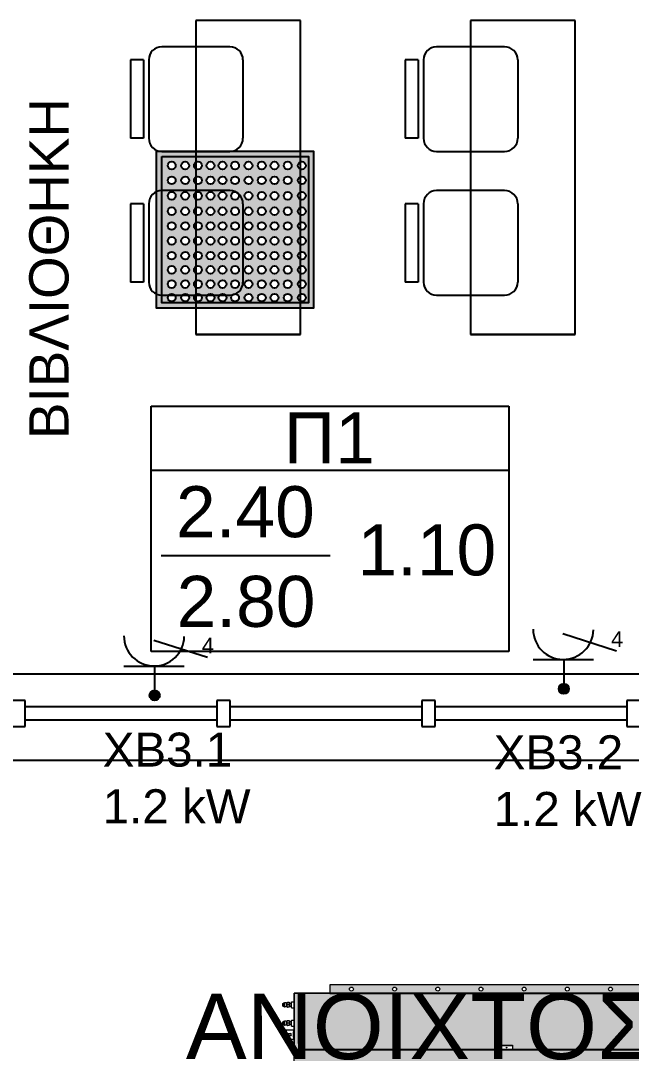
# Model space of a CAD drawing. Header units: metres. Extents: x -11 to 85, y -301 to 135.
# Drawn here: x 30.104 to 32.438, y -37.443 to -33.493 of the extents above; entities that cross this region are included whole.
import ezdxf

# ---------------------------------------------------------------- set-up
doc = ezdxf.new("R2010")
doc.units = ezdxf.units.M
doc.header["$LTSCALE"] = 0.036
for name, color, linetype in [('arxitek borofos', 252, 'Continuous'), ('HLEK-SYMBOL', 3, 'Continuous'), ('HLEK_FL001_SYMBOLS', 230, 'Continuous')]:
    doc.layers.add(name, color=color, linetype=linetype)
doc.layers.add('axel', color=170, linetype='Continuous', lineweight=0)
doc.styles.add('COMU-N', font='arial.ttf')
doc.styles.get("Standard").update_dxf_attribs({"font": 'arial.ttf'})

# ---------------------------------------------------------------- blocks, each defined once
blk = doc.blocks.new('A$C14EC32DB')
for p, q in [((0.3, 2.44), (0.33, 2.44)), ((0.33, 2.44), (0.33, -0.04)), ((0, 2.4), (0, 0)), ((0.1, 2.4), (0.1, 2.35)), ((0.2, 2.35), (0.2, 2.4)), ((0.1, 2.35), (0.2, 2.35)), ((0.125, 2.35), (0.125, 1.6167)), ((0.175, 2.35), (0.175, 1.6167)), ((0.1, 1.6167), (0.1, 1.5667)), ((0.2, 1.6167), (0.1, 1.6167)), ((0.2, 1.5667), (0.2, 1.6167)), ((0.1, 1.5667), (0.2, 1.5667)), ((0.125, 1.5667), (0.125, 0.8333)), ((0.175, 1.5667), (0.175, 0.8333)), ((0.1, 0.8333), (0.1, 0.7833)), ((0.2, 0.8333), (0.1, 0.8333)), ((0.2, 0.7833), (0.2, 0.8333)), ((0.1, 0.7833), (0.2, 0.7833)), ((0.125, 0.7833), (0.125, 0.05)), ((0.175, 0.7833), (0.175, 0.05)), ((0.1, 0.05), (0.1, 0)), ((0.2, 0.05), (0.1, 0.05)), ((0.2, 0), (0.2, 0.05)), ((0.3, -0.04), (0.33, -0.04))]:
    blk.add_line(p, q)
blk = doc.blocks.new('gJ6_a14')
at = {"linetype": 'Continuous'}
for p, q in [((-0.1176, 0.1119), (0.113, 0.1119)), ((0, 0.1119), (0, 0))]:
    blk.add_line(p, q, dxfattribs=at)
blk.add_arc((-0.0023, 0.2279), 0.1153, 180, 358.9566, dxfattribs=at)
blk = doc.blocks.new('*X1779')
at = {"color": 0}
for p, q in [((15.598, 2.587), (15.737, 2.727)), ((15.598, 2.622), (15.702, 2.727)), ((15.601, 2.607), (15.609, 2.616)), ((15.604, 2.646), (15.605, 2.647)), ((15.605, 2.559), (15.765, 2.719)), ((15.605, 2.577), (15.614, 2.585)), ((15.609, 2.652), (15.618, 2.66)), ((15.611, 2.547), (15.618, 2.554)), ((15.614, 2.621), (15.623, 2.63)), ((15.617, 2.536), (15.789, 2.707)), ((15.618, 2.59), (15.627, 2.599)), ((15.623, 2.665), (15.631, 2.674)), ((15.623, 2.559), (15.631, 2.568)), ((15.627, 2.634), (15.636, 2.643)), ((15.627, 2.528), (15.636, 2.537)), ((15.631, 2.603), (15.64, 2.612)), ((15.633, 2.516), (15.808, 2.691)), ((15.636, 2.678), (15.645, 2.687)), ((15.636, 2.572), (15.645, 2.581)), ((15.64, 2.647), (15.649, 2.656)), ((15.64, 2.541), (15.649, 2.55)), ((15.645, 2.616), (15.654, 2.625)), ((15.649, 2.691), (15.658, 2.7)), ((15.649, 2.585), (15.658, 2.594)), ((15.653, 2.501), (15.824, 2.672)), ((15.654, 2.66), (15.662, 2.669)), ((15.654, 2.554), (15.662, 2.563)), ((15.658, 2.63), (15.667, 2.638)), ((15.658, 2.523), (15.667, 2.532)), ((15.662, 2.705), (15.671, 2.714)), ((15.662, 2.599), (15.671, 2.607)), ((15.667, 2.674), (15.676, 2.683)), ((15.667, 2.568), (15.676, 2.577)), ((15.671, 2.643), (15.68, 2.652)), ((15.671, 2.537), (15.68, 2.546)), ((15.676, 2.718), (15.678, 2.721)), ((15.676, 2.489), (15.836, 2.648)), ((15.676, 2.612), (15.685, 2.621)), ((15.68, 2.687), (15.689, 2.696)), ((15.68, 2.581), (15.689, 2.59)), ((15.685, 2.656), (15.693, 2.665)), ((15.685, 2.55), (15.693, 2.559)), ((15.689, 2.625), (15.698, 2.634)), ((15.693, 2.7), (15.702, 2.709)), ((15.693, 2.594), (15.702, 2.603)), ((15.698, 2.669), (15.707, 2.678)), ((15.698, 2.563), (15.707, 2.572)), ((15.702, 2.638), (15.711, 2.647)), ((15.702, 2.532), (15.711, 2.541)), ((15.705, 2.482), (15.843, 2.62)), ((15.707, 2.714), (15.715, 2.722)), ((15.707, 2.607), (15.715, 2.616)), ((15.711, 2.683), (15.72, 2.691)), ((15.711, 2.577), (15.72, 2.585)), ((15.715, 2.652), (15.724, 2.66)), ((15.715, 2.546), (15.724, 2.554)), ((15.72, 2.727), (15.721, 2.728)), ((15.72, 2.621), (15.729, 2.63)), ((15.724, 2.696), (15.733, 2.705)), ((15.724, 2.59), (15.733, 2.599)), ((15.729, 2.665), (15.738, 2.674)), ((15.729, 2.559), (15.738, 2.568)), ((15.733, 2.634), (15.742, 2.643)), ((15.733, 2.528), (15.742, 2.537)), ((15.738, 2.709), (15.746, 2.718)), ((15.738, 2.603), (15.746, 2.612)), ((15.741, 2.482), (15.842, 2.584)), ((15.742, 2.678), (15.751, 2.687)), ((15.742, 2.572), (15.751, 2.581)), ((15.746, 2.647), (15.755, 2.656)), ((15.746, 2.541), (15.755, 2.55)), ((15.751, 2.722), (15.752, 2.724)), ((15.751, 2.616), (15.76, 2.625)), ((15.755, 2.691), (15.764, 2.7)), ((15.755, 2.585), (15.764, 2.594)), ((15.76, 2.66), (15.768, 2.669)), ((15.76, 2.554), (15.768, 2.563)), ((15.764, 2.63), (15.773, 2.638)), ((15.764, 2.523), (15.773, 2.532)), ((15.768, 2.705), (15.777, 2.714)), ((15.768, 2.599), (15.777, 2.607)), ((15.773, 2.674), (15.782, 2.683)), ((15.773, 2.568), (15.782, 2.577)), ((15.777, 2.643), (15.786, 2.652)), ((15.777, 2.537), (15.786, 2.546)), ((15.782, 2.612), (15.791, 2.621)), ((15.786, 2.687), (15.795, 2.696)), ((15.786, 2.581), (15.795, 2.59)), ((15.791, 2.656), (15.799, 2.665)), ((15.791, 2.55), (15.799, 2.559)), ((15.795, 2.625), (15.804, 2.634)), ((15.799, 2.594), (15.808, 2.603)), ((15.804, 2.669), (15.813, 2.678)), ((15.804, 2.563), (15.813, 2.572)), ((15.808, 2.638), (15.817, 2.647)), ((15.808, 2.532), (15.817, 2.541)), ((15.813, 2.607), (15.822, 2.616)), ((15.817, 2.577), (15.826, 2.585)), ((15.822, 2.652), (15.83, 2.66)), ((15.822, 2.546), (15.83, 2.554)), ((15.826, 2.621), (15.835, 2.63)), ((15.83, 2.59), (15.839, 2.599)), ((15.835, 2.559), (15.835, 2.56)), ((15.839, 2.634), (15.84, 2.635)), ((15.844, 2.603), (15.844, 2.603)), ((15.645, 2.51), (15.654, 2.519)), ((15.664, 2.494), (15.671, 2.501)), ((15.676, 2.506), (15.685, 2.515)), ((15.689, 2.519), (15.698, 2.528)), ((15.693, 2.488), (15.702, 2.497)), ((15.707, 2.501), (15.715, 2.51)), ((15.72, 2.515), (15.729, 2.523)), ((15.724, 2.484), (15.733, 2.493)), ((15.738, 2.497), (15.746, 2.506)), ((15.751, 2.51), (15.76, 2.519)), ((15.768, 2.493), (15.777, 2.501)), ((15.782, 2.506), (15.791, 2.515)), ((15.795, 2.519), (15.804, 2.528))]:
    blk.add_line(p, q, dxfattribs=at)
blk = doc.blocks.new('GJ6_A78')
at = {"layer": 'HLEK-SYMBOL', "color": 0, "linetype": 'Continuous'}
blk.add_circle((0, 0), 0.0989, dxfattribs=at)
at = {"layer": 'HLEK-SYMBOL', "color": 0, "xscale": 0.8, "yscale": 0.8, "zscale": 0.8}
blk.add_blockref('*X1779', (-12.576, -2.084), dxfattribs=at)
blk = doc.blocks.new('priza')
at = {"layer": 'HLEK_FL001_SYMBOLS', "xscale": 0.1951472641207488, "yscale": 0.1951472641207488, "zscale": 0.1951472641207488}
blk.add_blockref('GJ6_A78', (87.4, -100.4953), dxfattribs=at)
at = {"layer": 'HLEK_FL001_SYMBOLS', "rotation": 180}
blk.add_blockref('gJ6_a14', (87.4, -100.4952), dxfattribs=at)
blk = doc.blocks.new('priza tetrapli')
at = {"layer": 'HLEK_FL001_SYMBOLS', "ltscale": 5}
blk.add_line((444.1264, -18.901), (444.3314, -18.9664), dxfattribs=at)
at = {"layer": 'HLEK_FL001_SYMBOLS', "rotation": 180}
blk.add_blockref('priza', (531.5297, -119.6074), dxfattribs=at)
at = {"layer": 'HLEK_FL001_SYMBOLS', "ltscale": 5}
blk.add_text('4', height=0.06, dxfattribs=at).set_placement((444.3099, -18.9515))
blk = doc.blocks.new('led 46W tetragono')
at = {"layer": 'HLEK_FL001_SYMBOLS'}
h = blk.add_hatch(color=256, dxfattribs=at)
h.dxf.hatch_style = 1
h.paths.add_polyline_path([(104.7283, -8.1225), (104.7283, -8.7225), (105.3283, -8.7225), (105.3283, -8.1225)])
h.paths.add_polyline_path([(105.3083, -8.1425), (105.3083, -8.7025), (104.7483, -8.7025), (104.7483, -8.1425)], flags=16)
h.paths.add_polyline_path([(104.9493, -8.1771, -1), (104.9193, -8.1771, -1)], flags=0)
h.paths.add_polyline_path([(104.9954, -8.1771, -1), (104.9654, -8.1771, -1)], flags=0)
h.paths.add_polyline_path([(104.9014, -8.1771, -1), (104.8714, -8.1771, -1)], flags=0)
h.paths.add_polyline_path([(105.0432, -8.1771, -1), (105.0133, -8.1771, -1)], flags=0)
h.paths.add_polyline_path([(104.9493, -8.2338, -1), (104.9193, -8.2338, -1)], flags=0)
h.paths.add_polyline_path([(104.9954, -8.2338, -1), (104.9654, -8.2338, -1)], flags=0)
h.paths.add_polyline_path([(104.9014, -8.2338, -1), (104.8714, -8.2338, -1)], flags=0)
h.paths.add_polyline_path([(104.8526, -8.1771, -1), (104.8227, -8.1771, -1)], flags=0)
h.paths.add_polyline_path([(105.0432, -8.2338, -1), (105.0133, -8.2338, -1)], flags=0)
h.paths.add_polyline_path([(105.0946, -8.1771, -1), (105.0647, -8.1771, -1)], flags=0)
h.paths.add_polyline_path([(104.8526, -8.2338, -1), (104.8227, -8.2338, -1)], flags=0)
h.paths.add_polyline_path([(105.0946, -8.2338, -1), (105.0647, -8.2338, -1)], flags=0)
h.paths.add_polyline_path([(104.9493, -8.2927, -1), (104.9193, -8.2927, -1)], flags=0)
h.paths.add_polyline_path([(104.9954, -8.2927, -1), (104.9654, -8.2927, -1)], flags=0)
h.paths.add_polyline_path([(104.8012, -8.1771, -1), (104.7713, -8.1771, -1)], flags=0)
h.paths.add_polyline_path([(104.9014, -8.2927, -1), (104.8714, -8.2927, -1)], flags=0)
h.paths.add_polyline_path([(105.0432, -8.2927, -1), (105.0133, -8.2927, -1)], flags=0)
h.paths.add_polyline_path([(105.1452, -8.1771, -1), (105.1152, -8.1771, -1)], flags=0)
h.paths.add_polyline_path([(104.8012, -8.2338, -1), (104.7713, -8.2338, -1)], flags=0)
h.paths.add_polyline_path([(104.8526, -8.2927, -1), (104.8227, -8.2927, -1)], flags=0)
h.paths.add_polyline_path([(105.1452, -8.2338, -1), (105.1152, -8.2338, -1)], flags=0)
h.paths.add_polyline_path([(105.0946, -8.2927, -1), (105.0647, -8.2927, -1)], flags=0)
h.paths.add_polyline_path([(104.9493, -8.3517, -1), (104.9193, -8.3517, -1)], flags=0)
h.paths.add_polyline_path([(104.9954, -8.3517, -1), (104.9654, -8.3517, -1)], flags=0)
h.paths.add_polyline_path([(105.1939, -8.1771, -1), (105.164, -8.1771, -1)], flags=0)
h.paths.add_polyline_path([(104.9014, -8.3517, -1), (104.8714, -8.3517, -1)], flags=0)
h.paths.add_polyline_path([(105.0432, -8.3517, -1), (105.0133, -8.3517, -1)], flags=0)
h.paths.add_polyline_path([(104.8012, -8.2927, -1), (104.7713, -8.2927, -1)], flags=0)
h.paths.add_polyline_path([(105.1452, -8.2927, -1), (105.1152, -8.2927, -1)], flags=0)
h.paths.add_polyline_path([(105.1939, -8.2338, -1), (105.164, -8.2338, -1)], flags=0)
h.paths.add_polyline_path([(104.8526, -8.3517, -1), (104.8227, -8.3517, -1)], flags=0)
h.paths.add_polyline_path([(105.0946, -8.3517, -1), (105.0647, -8.3517, -1)], flags=0)
h.paths.add_polyline_path([(105.1939, -8.2927, -1), (105.164, -8.2927, -1)], flags=0)
h.paths.add_polyline_path([(105.2445, -8.1771, -1), (105.2145, -8.1771, -1)], flags=0)
h.paths.add_polyline_path([(104.8012, -8.3517, -1), (104.7713, -8.3517, -1)], flags=0)
h.paths.add_polyline_path([(104.9493, -8.4083, -1), (104.9193, -8.4083, -1)], flags=0)
h.paths.add_polyline_path([(104.9954, -8.4083, -1), (104.9654, -8.4083, -1)], flags=0)
h.paths.add_polyline_path([(105.1452, -8.3517, -1), (105.1152, -8.3517, -1)], flags=0)
h.paths.add_polyline_path([(104.9014, -8.4083, -1), (104.8714, -8.4083, -1)], flags=0)
h.paths.add_polyline_path([(105.0432, -8.4083, -1), (105.0133, -8.4083, -1)], flags=0)
h.paths.add_polyline_path([(105.2445, -8.2338, -1), (105.2145, -8.2338, -1)], flags=0)
h.paths.add_polyline_path([(104.8526, -8.4083, -1), (104.8227, -8.4083, -1)], flags=0)
h.paths.add_polyline_path([(105.0946, -8.4083, -1), (105.0647, -8.4083, -1)], flags=0)
h.paths.add_polyline_path([(105.1939, -8.3517, -1), (105.164, -8.3517, -1)], flags=0)
h.paths.add_polyline_path([(105.2445, -8.2927, -1), (105.2145, -8.2927, -1)], flags=0)
h.paths.add_polyline_path([(104.8012, -8.4083, -1), (104.7713, -8.4083, -1)], flags=0)
h.paths.add_polyline_path([(105.1452, -8.4083, -1), (105.1152, -8.4083, -1)], flags=0)
h.paths.add_polyline_path([(105.2985, -8.1771, -1), (105.2686, -8.1771, -1)], flags=0)
h.paths.add_polyline_path([(104.9493, -8.465, -1), (104.9193, -8.465, -1)], flags=0)
h.paths.add_polyline_path([(104.9954, -8.465, -1), (104.9654, -8.465, -1)], flags=0)
h.paths.add_polyline_path([(104.9014, -8.465, -1), (104.8714, -8.465, -1)], flags=0)
h.paths.add_polyline_path([(105.0432, -8.465, -1), (105.0133, -8.465, -1)], flags=0)
h.paths.add_polyline_path([(105.2985, -8.2338, -1), (105.2686, -8.2338, -1)], flags=0)
h.paths.add_polyline_path([(105.2445, -8.3517, -1), (105.2145, -8.3517, -1)], flags=0)
h.paths.add_polyline_path([(104.8526, -8.465, -1), (104.8227, -8.465, -1)], flags=0)
h.paths.add_polyline_path([(105.1939, -8.4083, -1), (105.164, -8.4083, -1)], flags=0)
h.paths.add_polyline_path([(105.0946, -8.465, -1), (105.0647, -8.465, -1)], flags=0)
h.paths.add_polyline_path([(105.2985, -8.2927, -1), (105.2686, -8.2927, -1)], flags=0)
h.paths.add_polyline_path([(104.8012, -8.465, -1), (104.7713, -8.465, -1)], flags=0)
h.paths.add_polyline_path([(105.1452, -8.465, -1), (105.1152, -8.465, -1)], flags=0)
h.paths.add_polyline_path([(105.2445, -8.4083, -1), (105.2145, -8.4083, -1)], flags=0)
h.paths.add_polyline_path([(104.9493, -8.5217, -1), (104.9193, -8.5217, -1)], flags=0)
h.paths.add_polyline_path([(104.9954, -8.5217, -1), (104.9654, -8.5217, -1)], flags=0)
h.paths.add_polyline_path([(105.2985, -8.3517, -1), (105.2686, -8.3517, -1)], flags=0)
h.paths.add_polyline_path([(104.9014, -8.5217, -1), (104.8714, -8.5217, -1)], flags=0)
h.paths.add_polyline_path([(105.0432, -8.5217, -1), (105.0133, -8.5217, -1)], flags=0)
h.paths.add_polyline_path([(105.1939, -8.465, -1), (105.164, -8.465, -1)], flags=0)
h.paths.add_polyline_path([(104.8526, -8.5217, -1), (104.8227, -8.5217, -1)], flags=0)
h.paths.add_polyline_path([(105.0946, -8.5217, -1), (105.0647, -8.5217, -1)], flags=0)
h.paths.add_polyline_path([(104.8012, -8.5217, -1), (104.7713, -8.5217, -1)], flags=0)
h.paths.add_polyline_path([(105.1452, -8.5217, -1), (105.1152, -8.5217, -1)], flags=0)
h.paths.add_polyline_path([(105.2985, -8.4083, -1), (105.2686, -8.4083, -1)], flags=0)
h.paths.add_polyline_path([(105.2445, -8.465, -1), (105.2145, -8.465, -1)], flags=0)
h.paths.add_polyline_path([(104.9493, -8.5761, -1), (104.9193, -8.5761, -1)], flags=0)
h.paths.add_polyline_path([(104.9954, -8.5761, -1), (104.9654, -8.5761, -1)], flags=0)
h.paths.add_polyline_path([(105.1939, -8.5217, -1), (105.164, -8.5217, -1)], flags=0)
h.paths.add_polyline_path([(104.9014, -8.5761, -1), (104.8714, -8.5761, -1)], flags=0)
h.paths.add_polyline_path([(105.0432, -8.5761, -1), (105.0133, -8.5761, -1)], flags=0)
h.paths.add_polyline_path([(104.8526, -8.5761, -1), (104.8227, -8.5761, -1)], flags=0)
h.paths.add_polyline_path([(105.0946, -8.5761, -1), (105.0647, -8.5761, -1)], flags=0)
h.paths.add_polyline_path([(105.2985, -8.465, -1), (105.2686, -8.465, -1)], flags=0)
h.paths.add_polyline_path([(104.8012, -8.5761, -1), (104.7713, -8.5761, -1)], flags=0)
h.paths.add_polyline_path([(105.2445, -8.5217, -1), (105.2145, -8.5217, -1)], flags=0)
h.paths.add_polyline_path([(105.1452, -8.5761, -1), (105.1152, -8.5761, -1)], flags=0)
h.paths.add_polyline_path([(105.1939, -8.5761, -1), (105.164, -8.5761, -1)], flags=0)
h.paths.add_polyline_path([(104.9493, -8.6305, -1), (104.9193, -8.6305, -1)], flags=0)
h.paths.add_polyline_path([(104.9954, -8.6305, -1), (104.9654, -8.6305, -1)], flags=0)
h.paths.add_polyline_path([(104.9014, -8.6305, -1), (104.8714, -8.6305, -1)], flags=0)
h.paths.add_polyline_path([(105.0432, -8.6305, -1), (105.0133, -8.6305, -1)], flags=0)
h.paths.add_polyline_path([(105.2985, -8.5217, -1), (105.2686, -8.5217, -1)], flags=0)
h.paths.add_polyline_path([(104.8526, -8.6305, -1), (104.8227, -8.6305, -1)], flags=0)
h.paths.add_polyline_path([(105.0946, -8.6305, -1), (105.0647, -8.6305, -1)], flags=0)
h.paths.add_polyline_path([(105.2445, -8.5761, -1), (105.2145, -8.5761, -1)], flags=0)
h.paths.add_polyline_path([(104.8012, -8.6305, -1), (104.7713, -8.6305, -1)], flags=0)
h.paths.add_polyline_path([(105.1452, -8.6305, -1), (105.1152, -8.6305, -1)], flags=0)
h.paths.add_polyline_path([(105.1939, -8.6305, -1), (105.164, -8.6305, -1)], flags=0)
h.paths.add_polyline_path([(104.9493, -8.6826, -1), (104.9193, -8.6826, -1)], flags=0)
h.paths.add_polyline_path([(104.9954, -8.6826, -1), (104.9654, -8.6826, -1)], flags=0)
h.paths.add_polyline_path([(105.2985, -8.5761, -1), (105.2686, -8.5761, -1)], flags=0)
h.paths.add_polyline_path([(104.9014, -8.6826, -1), (104.8714, -8.6826, -1)], flags=0)
h.paths.add_polyline_path([(105.0432, -8.6826, -1), (105.0133, -8.6826, -1)], flags=0)
h.paths.add_polyline_path([(104.8526, -8.6826, -1), (104.8227, -8.6826, -1)], flags=0)
h.paths.add_polyline_path([(105.0946, -8.6826, -1), (105.0647, -8.6826, -1)], flags=0)
h.paths.add_polyline_path([(105.2445, -8.6305, -1), (105.2145, -8.6305, -1)], flags=0)
h.paths.add_polyline_path([(104.8012, -8.6826, -1), (104.7713, -8.6826, -1)], flags=0)
h.paths.add_polyline_path([(105.1452, -8.6826, -1), (105.1152, -8.6826, -1)], flags=0)
h.paths.add_polyline_path([(105.1939, -8.6826, -1), (105.164, -8.6826, -1)], flags=0)
h.paths.add_polyline_path([(105.2985, -8.6305, -1), (105.2686, -8.6305, -1)], flags=0)
h.paths.add_polyline_path([(105.2445, -8.6826, -1), (105.2145, -8.6826, -1)], flags=0)
h.paths.add_polyline_path([(105.2985, -8.6826, -1), (105.2686, -8.6826, -1)], flags=0)
h = blk.add_hatch(color=181, dxfattribs=at)
h.dxf.hatch_style = 1
h.paths.add_polyline_path([(104.7483, -8.1425), (104.7483, -8.7025), (105.3083, -8.7025), (105.3083, -8.1425)])
h.paths.add_polyline_path([(104.9954, -8.3517, -1), (104.9654, -8.3517, -1)], flags=16)
h.paths.add_polyline_path([(105.0432, -8.3517, -1), (105.0133, -8.3517, -1)], flags=16)
h.paths.add_polyline_path([(104.9654, -8.2927, -1), (104.9954, -8.2927, -1)], flags=16)
h.paths.add_polyline_path([(105.0133, -8.2927, -1), (105.0432, -8.2927, -1)], flags=16)
h.paths.add_polyline_path([(104.9493, -8.3517, -1), (104.9193, -8.3517, -1)], flags=16)
h.paths.add_polyline_path([(104.9193, -8.2927, -1), (104.9493, -8.2927, -1)], flags=16)
h.paths.add_polyline_path([(105.0946, -8.3517, -1), (105.0647, -8.3517, -1)], flags=16)
h.paths.add_polyline_path([(105.0647, -8.2927, -1), (105.0946, -8.2927, -1)], flags=16)
h.paths.add_polyline_path([(104.9954, -8.4083, -1), (104.9654, -8.4083, -1)], flags=16)
h.paths.add_polyline_path([(105.0432, -8.4083, -1), (105.0133, -8.4083, -1)], flags=16)
h.paths.add_polyline_path([(104.9654, -8.2338, -1), (104.9954, -8.2338, -1)], flags=16)
h.paths.add_polyline_path([(105.0133, -8.2338, -1), (105.0432, -8.2338, -1)], flags=16)
h.paths.add_polyline_path([(104.9493, -8.4083, -1), (104.9193, -8.4083, -1)], flags=16)
h.paths.add_polyline_path([(105.0946, -8.4083, -1), (105.0647, -8.4083, -1)], flags=16)
h.paths.add_polyline_path([(104.9193, -8.2338, -1), (104.9493, -8.2338, -1)], flags=16)
h.paths.add_polyline_path([(105.0647, -8.2338, -1), (105.0946, -8.2338, -1)], flags=16)
h.paths.add_polyline_path([(104.9014, -8.3517, -1), (104.8714, -8.3517, -1)], flags=16)
h.paths.add_polyline_path([(104.8714, -8.2927, -1), (104.9014, -8.2927, -1)], flags=16)
h.paths.add_polyline_path([(105.1452, -8.3517, -1), (105.1152, -8.3517, -1)], flags=16)
h.paths.add_polyline_path([(105.1152, -8.2927, -1), (105.1452, -8.2927, -1)], flags=16)
h.paths.add_polyline_path([(104.9954, -8.465, -1), (104.9654, -8.465, -1)], flags=16)
h.paths.add_polyline_path([(105.0432, -8.465, -1), (105.0133, -8.465, -1)], flags=16)
h.paths.add_polyline_path([(104.9014, -8.4083, -1), (104.8714, -8.4083, -1)], flags=16)
h.paths.add_polyline_path([(104.8714, -8.2338, -1), (104.9014, -8.2338, -1)], flags=16)
h.paths.add_polyline_path([(104.9654, -8.1771, -1), (104.9954, -8.1771, -1)], flags=16)
h.paths.add_polyline_path([(105.0133, -8.1771, -1), (105.0432, -8.1771, -1)], flags=16)
h.paths.add_polyline_path([(105.1452, -8.4083, -1), (105.1152, -8.4083, -1)], flags=16)
h.paths.add_polyline_path([(104.9493, -8.465, -1), (104.9193, -8.465, -1)], flags=16)
h.paths.add_polyline_path([(105.1152, -8.2338, -1), (105.1452, -8.2338, -1)], flags=16)
h.paths.add_polyline_path([(105.0946, -8.465, -1), (105.0647, -8.465, -1)], flags=16)
h.paths.add_polyline_path([(104.9193, -8.1771, -1), (104.9493, -8.1771, -1)], flags=16)
h.paths.add_polyline_path([(105.0647, -8.1771, -1), (105.0946, -8.1771, -1)], flags=16)
h.paths.add_polyline_path([(104.8526, -8.3517, -1), (104.8227, -8.3517, -1)], flags=16)
h.paths.add_polyline_path([(104.8227, -8.2927, -1), (104.8526, -8.2927, -1)], flags=16)
h.paths.add_polyline_path([(105.1939, -8.3517, -1), (105.164, -8.3517, -1)], flags=16)
h.paths.add_polyline_path([(105.164, -8.2927, -1), (105.1939, -8.2927, -1)], flags=16)
h.paths.add_polyline_path([(104.9014, -8.465, -1), (104.8714, -8.465, -1)], flags=16)
h.paths.add_polyline_path([(104.8526, -8.4083, -1), (104.8227, -8.4083, -1)], flags=16)
h.paths.add_polyline_path([(105.1452, -8.465, -1), (105.1152, -8.465, -1)], flags=16)
h.paths.add_polyline_path([(104.8714, -8.1771, -1), (104.9014, -8.1771, -1)], flags=16)
h.paths.add_polyline_path([(104.8227, -8.2338, -1), (104.8526, -8.2338, -1)], flags=16)
h.paths.add_polyline_path([(105.1939, -8.4083, -1), (105.164, -8.4083, -1)], flags=16)
h.paths.add_polyline_path([(105.1152, -8.1771, -1), (105.1452, -8.1771, -1)], flags=16)
h.paths.add_polyline_path([(104.9954, -8.5217, -1), (104.9654, -8.5217, -1)], flags=16)
h.paths.add_polyline_path([(105.0432, -8.5217, -1), (105.0133, -8.5217, -1)], flags=16)
h.paths.add_polyline_path([(105.164, -8.2338, -1), (105.1939, -8.2338, -1)], flags=16)
h.paths.add_polyline_path([(104.9493, -8.5217, -1), (104.9193, -8.5217, -1)], flags=16)
h.paths.add_polyline_path([(105.0946, -8.5217, -1), (105.0647, -8.5217, -1)], flags=16)
h.paths.add_polyline_path([(104.8526, -8.465, -1), (104.8227, -8.465, -1)], flags=16)
h.paths.add_polyline_path([(104.8012, -8.3517, -1), (104.7713, -8.3517, -1)], flags=16)
h.paths.add_polyline_path([(104.7713, -8.2927, -1), (104.8012, -8.2927, -1)], flags=16)
h.paths.add_polyline_path([(104.8227, -8.1771, -1), (104.8526, -8.1771, -1)], flags=16)
h.paths.add_polyline_path([(105.1939, -8.465, -1), (105.164, -8.465, -1)], flags=16)
h.paths.add_polyline_path([(105.2445, -8.3517, -1), (105.2145, -8.3517, -1)], flags=16)
h.paths.add_polyline_path([(104.9014, -8.5217, -1), (104.8714, -8.5217, -1)], flags=16)
h.paths.add_polyline_path([(105.2145, -8.2927, -1), (105.2445, -8.2927, -1)], flags=16)
h.paths.add_polyline_path([(105.164, -8.1771, -1), (105.1939, -8.1771, -1)], flags=16)
h.paths.add_polyline_path([(104.8012, -8.4083, -1), (104.7713, -8.4083, -1)], flags=16)
h.paths.add_polyline_path([(105.1452, -8.5217, -1), (105.1152, -8.5217, -1)], flags=16)
h.paths.add_polyline_path([(104.7713, -8.2338, -1), (104.8012, -8.2338, -1)], flags=16)
h.paths.add_polyline_path([(105.2445, -8.4083, -1), (105.2145, -8.4083, -1)], flags=16)
h.paths.add_polyline_path([(105.2145, -8.2338, -1), (105.2445, -8.2338, -1)], flags=16)
h.paths.add_polyline_path([(104.9954, -8.5761, -1), (104.9654, -8.5761, -1)], flags=16)
h.paths.add_polyline_path([(105.0432, -8.5761, -1), (105.0133, -8.5761, -1)], flags=16)
h.paths.add_polyline_path([(104.8526, -8.5217, -1), (104.8227, -8.5217, -1)], flags=16)
h.paths.add_polyline_path([(104.8012, -8.465, -1), (104.7713, -8.465, -1)], flags=16)
h.paths.add_polyline_path([(104.9493, -8.5761, -1), (104.9193, -8.5761, -1)], flags=16)
h.paths.add_polyline_path([(105.0946, -8.5761, -1), (105.0647, -8.5761, -1)], flags=16)
h.paths.add_polyline_path([(105.1939, -8.5217, -1), (105.164, -8.5217, -1)], flags=16)
h.paths.add_polyline_path([(104.7713, -8.1771, -1), (104.8012, -8.1771, -1)], flags=16)
h.paths.add_polyline_path([(105.2445, -8.465, -1), (105.2145, -8.465, -1)], flags=16)
h.paths.add_polyline_path([(105.2145, -8.1771, -1), (105.2445, -8.1771, -1)], flags=16)
h.paths.add_polyline_path([(104.9014, -8.5761, -1), (104.8714, -8.5761, -1)], flags=16)
h.paths.add_polyline_path([(105.1452, -8.5761, -1), (105.1152, -8.5761, -1)], flags=16)
h.paths.add_polyline_path([(105.2985, -8.3517, -1), (105.2686, -8.3517, -1)], flags=16)
h.paths.add_polyline_path([(105.2686, -8.2927, -1), (105.2985, -8.2927, -1)], flags=16)
h.paths.add_polyline_path([(105.2985, -8.4083, -1), (105.2686, -8.4083, -1)], flags=16)
h.paths.add_polyline_path([(104.8012, -8.5217, -1), (104.7713, -8.5217, -1)], flags=16)
h.paths.add_polyline_path([(105.2686, -8.2338, -1), (105.2985, -8.2338, -1)], flags=16)
h.paths.add_polyline_path([(105.2445, -8.5217, -1), (105.2145, -8.5217, -1)], flags=16)
h.paths.add_polyline_path([(104.8526, -8.5761, -1), (104.8227, -8.5761, -1)], flags=16)
h.paths.add_polyline_path([(104.9954, -8.6305, -1), (104.9654, -8.6305, -1)], flags=16)
h.paths.add_polyline_path([(105.1939, -8.5761, -1), (105.164, -8.5761, -1)], flags=16)
h.paths.add_polyline_path([(105.0432, -8.6305, -1), (105.0133, -8.6305, -1)], flags=16)
h.paths.add_polyline_path([(104.9493, -8.6305, -1), (104.9193, -8.6305, -1)], flags=16)
h.paths.add_polyline_path([(105.2985, -8.465, -1), (105.2686, -8.465, -1)], flags=16)
h.paths.add_polyline_path([(105.0946, -8.6305, -1), (105.0647, -8.6305, -1)], flags=16)
h.paths.add_polyline_path([(105.2686, -8.1771, -1), (105.2985, -8.1771, -1)], flags=16)
h.paths.add_polyline_path([(104.9014, -8.6305, -1), (104.8714, -8.6305, -1)], flags=16)
h.paths.add_polyline_path([(105.1452, -8.6305, -1), (105.1152, -8.6305, -1)], flags=16)
h.paths.add_polyline_path([(104.8012, -8.5761, -1), (104.7713, -8.5761, -1)], flags=16)
h.paths.add_polyline_path([(105.2445, -8.5761, -1), (105.2145, -8.5761, -1)], flags=16)
h.paths.add_polyline_path([(105.2985, -8.5217, -1), (105.2686, -8.5217, -1)], flags=16)
h.paths.add_polyline_path([(104.8526, -8.6305, -1), (104.8227, -8.6305, -1)], flags=16)
h.paths.add_polyline_path([(105.1939, -8.6305, -1), (105.164, -8.6305, -1)], flags=16)
h.paths.add_polyline_path([(104.9954, -8.6826, -1), (104.9654, -8.6826, -1)], flags=16)
h.paths.add_polyline_path([(105.0432, -8.6826, -1), (105.0133, -8.6826, -1)], flags=16)
h.paths.add_polyline_path([(104.9493, -8.6826, -1), (104.9193, -8.6826, -1)], flags=16)
h.paths.add_polyline_path([(105.0946, -8.6826, -1), (105.0647, -8.6826, -1)], flags=16)
h.paths.add_polyline_path([(104.8012, -8.6305, -1), (104.7713, -8.6305, -1)], flags=16)
h.paths.add_polyline_path([(104.9014, -8.6826, -1), (104.8714, -8.6826, -1)], flags=16)
h.paths.add_polyline_path([(105.2985, -8.5761, -1), (105.2686, -8.5761, -1)], flags=16)
h.paths.add_polyline_path([(105.1452, -8.6826, -1), (105.1152, -8.6826, -1)], flags=16)
h.paths.add_polyline_path([(105.2445, -8.6305, -1), (105.2145, -8.6305, -1)], flags=16)
h.paths.add_polyline_path([(104.8526, -8.6826, -1), (104.8227, -8.6826, -1)], flags=16)
h.paths.add_polyline_path([(105.1939, -8.6826, -1), (105.164, -8.6826, -1)], flags=16)
h.paths.add_polyline_path([(105.2985, -8.6305, -1), (105.2686, -8.6305, -1)], flags=16)
h.paths.add_polyline_path([(104.8012, -8.6826, -1), (104.7713, -8.6826, -1)], flags=16)
h.paths.add_polyline_path([(105.2445, -8.6826, -1), (105.2145, -8.6826, -1)], flags=16)
h.paths.add_polyline_path([(105.2985, -8.6826, -1), (105.2686, -8.6826, -1)], flags=16)
for points in [[(104.7283, -8.1225), (105.3283, -8.1225), (105.3283, -8.7225), (104.7283, -8.7225)], [(104.7483, -8.1425), (105.3083, -8.1425), (105.3083, -8.7025), (104.7483, -8.7025)]]:
    blk.add_lwpolyline(points, close=True, dxfattribs=at)
for centre in [(104.7862, -8.1771), (104.8377, -8.1771), (104.8864, -8.1771), (104.9343, -8.1771), (104.9804, -8.1771), (105.0282, -8.1771), (105.0797, -8.1771), (105.1302, -8.1771), (105.1789, -8.1771), (105.2295, -8.1771), (105.2835, -8.1771), (104.7862, -8.2338), (104.8377, -8.2338), (104.8864, -8.2338), (104.9343, -8.2338), (104.9804, -8.2338), (105.0282, -8.2338), (105.0797, -8.2338), (105.1302, -8.2338), (105.1789, -8.2338), (105.2295, -8.2338), (105.2835, -8.2338), (104.7862, -8.2927), (104.8377, -8.2927), (104.8864, -8.2927), (104.9343, -8.2927), (104.9804, -8.2927), (105.0282, -8.2927), (105.0797, -8.2927), (105.1302, -8.2927), (105.1789, -8.2927), (105.2295, -8.2927), (105.2835, -8.2927), (104.7862, -8.3517), (104.8377, -8.3517), (104.8864, -8.3517), (104.9343, -8.3517), (104.9804, -8.3517), (105.0282, -8.3517), (105.0797, -8.3517), (105.1302, -8.3517), (105.1789, -8.3517), (105.2295, -8.3517), (105.2835, -8.3517), (104.7862, -8.4083), (104.8377, -8.4083), (104.8864, -8.4083), (104.9343, -8.4083), (104.9804, -8.4083), (105.0282, -8.4083), (105.0797, -8.4083), (105.1302, -8.4083), (105.1789, -8.4083), (105.2295, -8.4083), (105.2835, -8.4083), (104.7862, -8.465), (104.8377, -8.465), (104.8864, -8.465), (104.9343, -8.465), (104.9804, -8.465), (105.0282, -8.465), (105.0797, -8.465), (105.1302, -8.465), (105.1789, -8.465), (105.2295, -8.465), (105.2835, -8.465), (104.7862, -8.5217), (104.8377, -8.5217), (104.8864, -8.5217), (104.9343, -8.5217), (104.9804, -8.5217), (105.0282, -8.5217), (105.0797, -8.5217), (105.1302, -8.5217), (105.1789, -8.5217), (105.2295, -8.5217), (105.2835, -8.5217), (104.7862, -8.5761), (104.8377, -8.5761), (104.8864, -8.5761), (104.9343, -8.5761), (104.9804, -8.5761), (105.0282, -8.5761), (105.0797, -8.5761), (105.1302, -8.5761), (105.1789, -8.5761), (105.2295, -8.5761), (105.2835, -8.5761), (104.7862, -8.6305), (104.8377, -8.6305), (104.8864, -8.6305), (104.9343, -8.6305), (104.9804, -8.6305), (105.0282, -8.6305), (105.0797, -8.6305), (105.1302, -8.6305), (105.1789, -8.6305), (105.2295, -8.6305), (105.2835, -8.6305), (104.7862, -8.6826), (104.8377, -8.6826), (104.8864, -8.6826), (104.9343, -8.6826), (104.9804, -8.6826), (105.0282, -8.6826), (105.0797, -8.6826), (105.1302, -8.6826), (105.1789, -8.6826), (105.2295, -8.6826), (105.2835, -8.6826)]:
    blk.add_circle(centre, 0.015, dxfattribs=at)
blk = doc.blocks.new('A$C5A126718')
at = {"layer": 'axel'}
for p, q in [((-0.0317, 0.0343), (-0.0317, 0.0321)), ((-0.0301, 0.0343), (-0.0317, 0.0343)), ((-0.0317, 0.0321), (-0.0317, 0.0236)), ((-0.0317, 0.0321), (-0.0301, 0.0321)), ((-0.0317, 0.0236), (-0.0301, 0.0236)), ((-0.0317, 0.0236), (-0.0317, 0.0214)), ((-0.0301, 0.0214), (-0.0317, 0.0214)), ((-0.0301, 0.0129), (-0.0317, 0.0129)), ((-0.0317, 0.0129), (-0.0317, 0.0107)), ((-0.0317, 0.0107), (-0.0301, 0.0107)), ((-0.0317, 0.0107), (-0.0317, 0.0021)), ((-0.0317, 0.0021), (-0.0301, 0.0021)), ((-0.0317, 0.0021), (-0.0317, 0)), ((-0.0301, 0), (-0.0317, 0)), ((-0.0012, 0.0343), (-0.0301, 0.0343)), ((-0.0301, 0.0343), (-0.0301, 0.0321)), ((-0.0301, 0.0321), (-0.0301, 0.0236)), ((-0.0301, 0.0236), (-0.0301, 0.0214)), ((-0.0301, 0.0214), (-0.0131, 0.0214)), ((-0.0301, 0.0129), (-0.0301, 0.0107)), ((-0.0131, 0.0129), (-0.0301, 0.0129)), ((-0.0301, 0.0107), (-0.0301, 0.0021)), ((-0.0301, 0.0021), (-0.0301, 0)), ((-0.0301, 0), (-0.0012, 0)), ((-0.0012, 0.0343), (0, 0.0343)), ((-0.0012, 0.0343), (-0.0012, 0.033)), ((-0.0012, 0.033), (-0.0012, 0.03)), ((-0.0012, 0.03), (-0.0012, 0.0271)), ((-0.0012, 0.0271), (0, 0.0271)), ((-0.0012, 0.027), (-0.0012, 0.0271)), ((-0.0012, 0.0073), (-0.0012, 0.027)), ((-0.0012, 0.0071), (-0.0012, 0.0073)), ((-0.0012, 0.0071), (0, 0.0071)), ((-0.0012, 0.0071), (-0.0012, 0.0043)), ((-0.0012, 0.0043), (-0.0012, 0.0013)), ((-0.0012, 0.0013), (-0.0012, 0)), ((-0.0012, 0), (0, 0)), ((0.0004, 0.0271), (0.0004, 0.0343)), ((0.0004, 0.0271), (0.0004, 0.0343)), ((0.0004, 0.0211), (0.0004, 0.0271)), ((0.0004, 0.0211), (0.0004, 0.0271)), ((0.0004, 0.0207), (0.0004, 0.0211)), ((0.0004, 0.0207), (0.0004, 0.0211)), ((0.0004, 0.0186), (0.0004, 0.0207)), ((0.0004, 0.0186), (0.0004, 0.0207)), ((0.0004, 0.0157), (0.0004, 0.0186)), ((0.0004, 0.0157), (0.0004, 0.0186)), ((0.0004, 0.0136), (0.0004, 0.0157)), ((0.0004, 0.0136), (0.0004, 0.0157)), ((0.0004, 0.0132), (0.0004, 0.0136)), ((0.0004, 0.0132), (0.0004, 0.0136)), ((0.0004, 0.0071), (0.0004, 0.0132)), ((0.0004, 0.0071), (0.0004, 0.0132)), ((0.0004, 0), (0.0004, 0.0071)), ((0.0004, 0), (0.0004, 0.0071))]:
    blk.add_line(p, q, dxfattribs=at)
blk.add_arc((-0.0131, 0.0171), 0.00429, 270, 90, dxfattribs=at)
blk = doc.blocks.new('A$C3A54651E')
at = {"layer": 'axel'}
for p, q in [((0.0091, 0.0228), (0, 0.0228)), ((0, 0.0228), (0, 0)), ((0.0091, 0), (0, 0)), ((0.0091, 0), (0.0091, 0.0228)), ((0.0091, 0.0171), (0.0162, 0.0171)), ((0.0091, 0.0057), (0.0162, 0.0057)), ((0.0162, 0.019), (0.0166, 0.0193)), ((0.0162, 0.0038), (0.0162, 0.019)), ((0.0162, 0.0038), (0.0166, 0.0035)), ((0.0166, 0.0035), (0.0166, 0.0193)), ((0.0166, 0.0193), (0.0184, 0.0193)), ((0.0166, 0.0035), (0.0184, 0.0035)), ((0.0184, 0.02), (0.0184, 0.0199)), ((0.0184, 0.02), (0.0184, 0.02)), ((0.0184, 0.0199), (0.0184, 0.0193)), ((0.0184, 0.0193), (0.0184, 0.0153)), ((0.0184, 0.0153), (0.0184, 0.0067)), ((0.0184, 0.0067), (0.0184, 0.0035)), ((0.0184, 0.0035), (0.0184, 0.0028)), ((0.0184, 0.0028), (0.0184, 0.0028)), ((0.0191, 0.0202), (0.0254, 0.0202)), ((0.0191, 0.0197), (0.0254, 0.0197)), ((0.0191, 0.0109), (0.0254, 0.0109)), ((0.0191, 0.0026), (0.0254, 0.0026)), ((0.0262, 0.0199), (0.0262, 0.02)), ((0.0262, 0.02), (0.0262, 0.02)), ((0.0262, 0.0182), (0.0262, 0.0199)), ((0.0262, 0.0153), (0.0262, 0.0182)), ((0.0262, 0.0182), (0.0284, 0.0182)), ((0.0262, 0.0067), (0.0262, 0.0153)), ((0.0262, 0.0046), (0.0262, 0.0067)), ((0.0262, 0.0028), (0.0262, 0.0046)), ((0.0262, 0.0046), (0.0284, 0.0046)), ((0.0262, 0.0028), (0.0262, 0.0028)), ((0.0284, 0.0193), (0.037, 0.0193)), ((0.0284, 0.0182), (0.0284, 0.0193)), ((0.0284, 0.0046), (0.0284, 0.0182)), ((0.0284, 0.0035), (0.0284, 0.0046)), ((0.0284, 0.0035), (0.037, 0.0035)), ((0.037, 0.0035), (0.037, 0.0193)), ((0.0373, 0.019), (0.037, 0.0193)), ((0.0373, 0.0037), (0.037, 0.0035)), ((0.0373, 0.0182), (0.0373, 0.019)), ((0.0373, 0.0046), (0.0373, 0.0182)), ((0.0373, 0.0182), (0.0403, 0.0182)), ((0.0373, 0.0037), (0.0373, 0.0046)), ((0.0373, 0.0046), (0.0403, 0.0046)), ((0.0403, 0.0046), (0.0403, 0.0182)), ((0.0423, 0.0162), (0.0403, 0.0182)), ((0.0423, 0.0066), (0.0403, 0.0046)), ((0.0423, 0.0066), (0.0423, 0.0162))]:
    blk.add_line(p, q, dxfattribs=at)
for points in [[(0.0191, 0.0202, 0.004311), (0.019, 0.0202, 0.005535), (0.0188, 0.0202, 0.007292), (0.0187, 0.0201, 0.009929), (0.0186, 0.0201), (0.0186, 0.0201, 0.019665), (0.0185, 0.02, 0.032685), (0.0184, 0.02, 0.060642), (0.0184, 0.02), (0.0184, 0.02)], [(0.0184, 0.0199, 0.159929), (0.0184, 0.0199, 0.090191), (0.0184, 0.0199, 0.0462), (0.0184, 0.0199, 0.02623), (0.0185, 0.0198), (0.0186, 0.0198, 0.013719), (0.0187, 0.0198, 0.009481), (0.0188, 0.0198, 0.006867), (0.0189, 0.0197, 0.005151), (0.0191, 0.0197)], [(0.0191, 0.0197, 0.015295), (0.0188, 0.0186, 0.017604), (0.0186, 0.0175), (0.0185, 0.0169, 0.02245), (0.0184, 0.0158), (0.0184, 0.0153)], [(0.0184, 0.0153, 0.023182), (0.0184, 0.0142, 0.022013), (0.0186, 0.0131), (0.0187, 0.0125, 0.017076), (0.0189, 0.0114), (0.0191, 0.0109)], [(0.0191, 0.0109, 0.016103), (0.0188, 0.0098, 0.018613), (0.0186, 0.0088), (0.0185, 0.0083, 0.023826), (0.0184, 0.0072), (0.0184, 0.0067)], [(0.0184, 0.0067, 0.024647), (0.0184, 0.0057, 0.023359), (0.0186, 0.0046), (0.0187, 0.0041, 0.018023), (0.0189, 0.0031), (0.0191, 0.0026)], [(0.0191, 0.0026, -0.004311), (0.019, 0.0026, -0.005535), (0.0188, 0.0026, -0.007292), (0.0187, 0.0027, -0.009929), (0.0186, 0.0027), (0.0186, 0.0027, -0.019665), (0.0185, 0.0027, -0.032685), (0.0184, 0.0028, -0.060642), (0.0184, 0.0028), (0.0184, 0.0028)], [(0.0262, 0.02, 0.102242), (0.0262, 0.02, 0.051435), (0.0261, 0.02, 0.028507), (0.0261, 0.0201, 0.01755), (0.026, 0.0201), (0.0259, 0.0201, 0.009159), (0.0258, 0.0201, 0.006785), (0.0257, 0.0202, 0.005184), (0.0255, 0.0202), (0.0254, 0.0202)], [(0.0254, 0.0197, 0.004812), (0.0256, 0.0197, 0.00636), (0.0258, 0.0198, 0.008685), (0.0259, 0.0198, 0.012384), (0.026, 0.0198), (0.0261, 0.0198, 0.023143), (0.0261, 0.0199, 0.039656), (0.0262, 0.0199, 0.07579), (0.0262, 0.0199, 0.144125), (0.0262, 0.0199)], [(0.0262, 0.0153, 0.023214), (0.0262, 0.0164, 0.02204), (0.026, 0.0175), (0.0259, 0.018, 0.017046), (0.0256, 0.0191), (0.0254, 0.0197)], [(0.0254, 0.0109, 0.01528), (0.0258, 0.012, 0.017585), (0.026, 0.013), (0.0261, 0.0136, 0.022468), (0.0262, 0.0147), (0.0262, 0.0153)], [(0.0262, 0.0067, 0.024685), (0.0262, 0.0078, 0.023392), (0.026, 0.0088), (0.0259, 0.0093, 0.017988), (0.0256, 0.0103), (0.0254, 0.0109)], [(0.0254, 0.0026, 0.016073), (0.0258, 0.0036, 0.018575), (0.026, 0.0046), (0.0261, 0.0052, 0.023861), (0.0262, 0.0062), (0.0262, 0.0067)], [(0.0262, 0.0028, -0.102242), (0.0262, 0.0028, -0.051435), (0.0261, 0.0028, -0.028507), (0.0261, 0.0027, -0.01755), (0.026, 0.0027), (0.0259, 0.0027, -0.009159), (0.0258, 0.0026, -0.006785), (0.0257, 0.0026, -0.005184), (0.0255, 0.0026), (0.0254, 0.0026)]]:
    blk.add_lwpolyline(points, format="xyb", dxfattribs=at)
blk = doc.blocks.new('A$C531E15D6')
at = {"layer": 'axel'}
for p, q in [((-0.0003, 0.0241), (-0.0003, -0.0359)), ((-0.0003, 0.0241), (0.0009, 0.0241)), ((-0.0003, 0.0134), (0, 0.0134)), ((-0.0003, 0.0113), (0, 0.0113)), ((-0.0003, 0.0066), (-0.0003, 0.0031)), ((-0.0003, 0.0066), (-0.0003, 0.0031)), ((0, 0.0059), (-0.0003, 0.0059)), ((-0.0003, 0.0031), (-0.0003, -0.0276)), ((0.0021, 0.0241), (0, 0.022)), ((0, 0.0059), (0, 0.022)), ((0, -0.0059), (0, 0.0059)), ((0, -0.0059), (0, 0.0059)), ((0.0012, 0.0241), (0.0009, 0.0241)), ((0.0012, 0.0241), (0.0009, 0.0241)), ((0.0012, 0.0241), (0.0021, 0.0241)), ((0.0021, 0.0241), (0.0321, 0.0241)), ((0.0021, 0.0241), (0.0321, 0.0241)), ((0.0321, 0.0241), (0.0343, 0.022)), ((0.0343, 0.022), (0.0343, 0.0134)), ((0.0343, 0.022), (0.0343, 0.0134)), ((0.0343, 0.0134), (0.0343, -0.0251)), ((0.0343, 0.0134), (0.0343, -0.0251)), ((0.038, 0.0127), (0.0343, 0.0128)), ((0.0347, 0.0056), (0.0343, 0.0056)), ((0.0347, 0.0056), (0.0347, -0.0059)), ((0.0357, 0.0099), (0.0357, 0.0045)), ((0.04, 0.0099), (0.0357, 0.0099)), ((0.0357, 0.0045), (0.0357, 0.0038)), ((0.0357, 0.0045), (0.0357, 0.0038)), ((0.0357, 0.0038), (0.0357, -0.0059)), ((0.0357, 0.0038), (0.0357, -0.0059)), ((0.038, 0.0127), (0.038, 0.0099)), ((0.04, 0.0099), (0.04, -0.0059)), ((0, -0.0176), (-0.0003, -0.0176)), ((-0.0003, -0.023), (0, -0.023)), ((-0.0003, -0.0251), (0, -0.0251)), ((-0.0003, -0.0276), (-0.0003, -0.0312)), ((-0.0003, -0.0276), (-0.0003, -0.0312)), ((-0.0003, -0.0359), (0.0021, -0.0359)), ((0, -0.0176), (0, -0.0059)), ((0, -0.0176), (0, -0.0059)), ((0, -0.0337), (0, -0.0176)), ((0.0021, -0.0359), (0, -0.0337)), ((0.0321, -0.0359), (0.0021, -0.0359)), ((0.0321, -0.0359), (0.0021, -0.0359)), ((0.0343, -0.0337), (0.0321, -0.0359)), ((0.0347, -0.0173), (0.0343, -0.0173)), ((0.038, -0.0244), (0.0343, -0.0245)), ((0.0343, -0.0251), (0.0343, -0.0337)), ((0.0343, -0.0251), (0.0343, -0.0337)), ((0.0347, -0.0059), (0.0347, -0.0173)), ((0.0357, -0.0059), (0.0357, -0.0155)), ((0.0357, -0.0059), (0.0357, -0.0155)), ((0.0357, -0.0155), (0.0357, -0.0162)), ((0.0357, -0.0155), (0.0357, -0.0162)), ((0.0357, -0.0162), (0.0357, -0.0216)), ((0.04, -0.0216), (0.0357, -0.0216)), ((0.038, -0.0244), (0.038, -0.0216)), ((0.04, -0.0059), (0.04, -0.0216))]:
    blk.add_line(p, q, dxfattribs=at)
for centre, radius in [((0.0171, 0.0199), 0.00214), ((0.0171, 0.0199), 0.00111), ((0.0171, -0.0316), 0.00214), ((0.0171, -0.0316), 0.00111)]:
    blk.add_circle(centre, radius, dxfattribs=at)
for centre, radius, start, end in [((0.0321, 0.022), 0.00214, 0, 90), ((0.0346, 0.0045), 0.00107, 0, 89.5416), ((0.0321, -0.0337), 0.00214, 270, 0), ((0.0346, -0.0162), 0.00107, 270.4584, 0)]:
    blk.add_arc(centre, radius, start, end, dxfattribs=at)
blk = doc.blocks.new('FCU 10 KANALATO')
at = {"layer": 'axel'}
h = blk.add_hatch(color=211, dxfattribs=at)
h.paths.add_polyline_path([(47988.1338, 13560.164), (47988.1338, 13560.197), (47986.8138, 13560.197), (47986.8138, 13560.164)])
h.paths.add_polyline_path([(47987.5563, 13560.1878, -1), (47987.5563, 13560.1731, -1)], flags=16)
h.paths.add_polyline_path([(47987.3913, 13560.1731, -1), (47987.3913, 13560.1878, -1)], flags=16)
h.paths.add_polyline_path([(47987.7213, 13560.1878, -1), (47987.7213, 13560.1731, -1)], flags=16)
h.paths.add_polyline_path([(47987.2263, 13560.1731, -1), (47987.2263, 13560.1878, -1)], flags=16)
h.paths.add_polyline_path([(47987.8863, 13560.1878, -1), (47987.8863, 13560.1731, -1)], flags=16)
h.paths.add_polyline_path([(47987.0613, 13560.1731, -1), (47987.0613, 13560.1878, -1)], flags=16)
h.paths.add_polyline_path([(47988.0513, 13560.1878, -1), (47988.0513, 13560.1731, -1)], flags=16)
h.paths.add_polyline_path([(47986.8963, 13560.1731, -1), (47986.8963, 13560.1878, -1)], flags=16)
for color, points in [(150, [(47986.6743, 13560.1633), (47986.6743, 13560.0206), (47986.6751, 13560.0206), (47986.6751, 13560.0135), (47986.6751, 13560.0074), (47986.6751, 13560.007), (47986.6751, 13560.002), (47986.6751, 13559.9935), (47986.6751, 13559.9863), (47986.6743, 13559.9863), (47986.6743, 13559.782), (47987.7792, 13559.782), (47988.2671, 13559.782), (47988.2671, 13559.782), (47988.2704, 13559.782), (47988.2704, 13560.1633)]), (151, [(47988.2705, 13559.5646), (47988.2705, 13559.5982), (47988.2705, 13559.5982), (47988.2705, 13559.621), (47988.2705, 13559.621), (47988.2705, 13559.6682), (47988.2705, 13559.6682), (47988.2705, 13559.691), (47988.2705, 13559.691), (47988.2705, 13559.7061), (47988.2705, 13559.7061), (47988.2705, 13559.7132), (47988.2705, 13559.7193), (47988.2705, 13559.7196), (47988.2705, 13559.7246), (47988.2705, 13559.7332), (47988.2705, 13559.7403), (47988.2705, 13559.7403), (47988.2705, 13559.7785), (47987.4805, 13559.7785), (47987.4805, 13559.7638), (47987.4362, 13559.7638), (47987.4362, 13559.7785), (47986.6743, 13559.7785), (47986.6743, 13559.7403), (47986.6751, 13559.7403), (47986.6751, 13559.7332), (47986.6751, 13559.7271), (47986.6751, 13559.7218), (47986.6751, 13559.7193), (47986.6751, 13559.7132), (47986.6751, 13559.7061), (47986.6743, 13559.7061), (47986.6743, 13559.5646)])]:
    blk.add_hatch(color=color, dxfattribs=at).paths.add_polyline_path(points)
h = blk.add_hatch(color=211, dxfattribs=at)
h.paths.add_polyline_path([(47988.1338, 13559.5327), (47988.1338, 13559.5657), (47986.8138, 13559.5657), (47986.8138, 13559.5327)])
h.paths.add_polyline_path([(47987.5563, 13559.5565, -1), (47987.5563, 13559.5418, -1)], flags=16)
h.paths.add_polyline_path([(47987.3913, 13559.5418, -1), (47987.3913, 13559.5565, -1)], flags=16)
h.paths.add_polyline_path([(47987.7213, 13559.5565, -1), (47987.7213, 13559.5418, -1)], flags=16)
h.paths.add_polyline_path([(47987.2263, 13559.5418, -1), (47987.2263, 13559.5565, -1)], flags=16)
h.paths.add_polyline_path([(47987.8863, 13559.5565, -1), (47987.8863, 13559.5418, -1)], flags=16)
h.paths.add_polyline_path([(47987.0613, 13559.5418, -1), (47987.0613, 13559.5565, -1)], flags=16)
h.paths.add_polyline_path([(47988.0513, 13559.5565, -1), (47988.0513, 13559.5418, -1)], flags=16)
h.paths.add_polyline_path([(47986.8963, 13559.5418, -1), (47986.8963, 13559.5565, -1)], flags=16)
for p, q in [((47986.6743, 13559.782), (47987.7792, 13559.782)), ((47986.6743, 13559.7804), (47987.7792, 13559.7804)), ((47986.6743, 13559.78), (47987.7816, 13559.78)), ((47987.7349, 13559.7785), (47986.6743, 13559.7785)), ((47987.4362, 13559.7785), (47987.4362, 13559.78)), ((47987.4362, 13559.7638), (47987.4362, 13559.7785)), ((47987.4362, 13559.766), (47987.4805, 13559.766)), ((47987.4805, 13559.7638), (47987.4362, 13559.7638)), ((47987.4805, 13559.7785), (47987.4805, 13559.78)), ((47987.4805, 13559.7785), (47987.4805, 13559.7638)), ((47988.2705, 13559.7785), (47987.7329, 13559.7785)), ((47987.7792, 13559.782), (47988.2671, 13559.782)), ((47987.7792, 13559.7804), (47988.2705, 13559.7804)), ((47987.7792, 13559.78), (47988.2705, 13559.78))]:
    blk.add_line(p, q, dxfattribs=at)
at = {"layer": 'axel', "linetype": 'Continuous'}
for points in [[(47986.8138, 13560.164), (47988.1338, 13560.164), (47988.1338, 13560.197), (47986.8138, 13560.197)], [(47986.8138, 13559.5327), (47988.1338, 13559.5327), (47988.1338, 13559.5657), (47986.8138, 13559.5657)]]:
    blk.add_lwpolyline(points, close=True, dxfattribs=at)
at = {"layer": 'axel'}
for points in [[(47986.6743, 13560.1633), (47988.2704, 13560.1633), (47988.2704, 13559.782), (47986.6743, 13559.782)], [(47986.6743, 13560.1633), (47988.2705, 13560.1633), (47988.2705, 13559.5646), (47986.6743, 13559.5646)], [(47986.6743, 13559.5646), (47988.2705, 13559.5646), (47988.2705, 13559.7785), (47986.6743, 13559.7785)]]:
    blk.add_lwpolyline(points, close=True, dxfattribs=at)
at = {"layer": 'axel', "linetype": 'Continuous'}
for centre in [(47986.8963, 13560.1805), (47987.0613, 13560.1805), (47987.2263, 13560.1805), (47987.3913, 13560.1805), (47987.5563, 13560.1805), (47987.7213, 13560.1805), (47987.8863, 13560.1805), (47988.0513, 13560.1805), (47986.8963, 13559.5492), (47987.0613, 13559.5492), (47987.2263, 13559.5492), (47987.3913, 13559.5492), (47987.5563, 13559.5492), (47987.7213, 13559.5492), (47987.8863, 13559.5492), (47988.0513, 13559.5492)]:
    blk.add_circle(centre, 0.00739, dxfattribs=at)
at = {"layer": 'axel'}
blk.add_circle((47987.4583, 13559.7731), 0.00111, dxfattribs=at)
at = {"xscale": -1, "rotation": 180}
for name, p in [('A$C3A54651E', (47988.2705, 13560.1043)), ('A$C531E15D6', (47988.2708, 13559.8575)), ('A$C5A126718', (47986.6746, 13559.7403)), ('A$C3A54651E', (47988.2705, 13559.691)), ('A$C3A54651E', (47988.2705, 13559.621))]:
    blk.add_blockref(name, p, dxfattribs=at)
blk.add_blockref('A$C5A126718', (47986.6746, 13559.9863))
at = {"xscale": -1}
blk.add_blockref('A$C5A126718', (47988.271, 13559.9863), dxfattribs=at)
at = {"rotation": 180}
blk.add_blockref('A$C5A126718', (47988.271, 13559.7403), dxfattribs=at)

msp = doc.modelspace()

# ---------------------------------------------------------------- linework, layer by layer
at = {"layer": 'arxitek borofos'}
for p, q in [((31.1737, -33.493), (30.7737, -33.493)), ((30.7737, -33.493), (30.7737, -34.693)), ((31.1737, -34.693), (31.1737, -33.493)), ((32.2237, -33.493), (31.8237, -33.493)), ((31.8237, -33.493), (31.8237, -34.693)), ((32.2237, -34.693), (32.2237, -33.493)), ((30.9037, -33.593), (30.6437, -33.593)), ((31.9537, -33.593), (31.6937, -33.593)), ((30.5237, -33.643), (30.5237, -33.943)), ((30.5737, -33.643), (30.5237, -33.643)), ((30.5737, -33.643), (30.5737, -33.943)), ((30.5937, -33.643), (30.5937, -33.943)), ((30.9537, -33.643), (30.9537, -33.943)), ((31.5737, -33.643), (31.5737, -33.943)), ((31.6237, -33.643), (31.5737, -33.643)), ((31.6237, -33.643), (31.6237, -33.943)), ((31.6437, -33.643), (31.6437, -33.943)), ((32.0037, -33.643), (32.0037, -33.943)), ((30.5737, -33.943), (30.5237, -33.943)), ((31.6237, -33.943), (31.5737, -33.943)), ((30.6437, -33.993), (30.9037, -33.993)), ((31.6937, -33.993), (31.9537, -33.993)), ((30.9037, -34.143), (30.6437, -34.143)), ((31.9537, -34.143), (31.6937, -34.143)), ((30.5237, -34.193), (30.5237, -34.493)), ((30.5737, -34.193), (30.5237, -34.193)), ((30.5737, -34.193), (30.5737, -34.493)), ((30.5937, -34.193), (30.5937, -34.493)), ((30.9537, -34.193), (30.9537, -34.493)), ((31.5737, -34.193), (31.5737, -34.493)), ((31.6237, -34.193), (31.5737, -34.193)), ((31.6237, -34.193), (31.6237, -34.493)), ((31.6437, -34.193), (31.6437, -34.493)), ((32.0037, -34.193), (32.0037, -34.493)), ((30.5737, -34.493), (30.5237, -34.493)), ((31.6237, -34.493), (31.5737, -34.493)), ((30.6437, -34.543), (30.9037, -34.543)), ((31.6937, -34.543), (31.9537, -34.543)), ((31.1737, -34.693), (30.7737, -34.693)), ((30.7737, -34.693), (31.1737, -34.693)), ((32.2237, -34.693), (31.8237, -34.693)), ((31.8237, -34.693), (32.2237, -34.693)), ((30.6024, -35.9055), (30.6024, -34.9678)), ((30.6024, -34.9678), (31.9697, -34.9678)), ((31.9697, -34.9678), (31.9697, -35.9055)), ((31.9697, -35.2135), (30.6024, -35.2135)), ((30.6414, -35.5391), (31.2873, -35.5391)), ((31.9697, -35.9055), (30.6024, -35.9055))]:
    msp.add_line(p, q, dxfattribs=at)
for centre, start, end in [((30.6437, -33.643), 90, 180), ((30.9037, -33.643), 0, 90), ((31.6937, -33.643), 90, 180), ((31.9537, -33.643), 0, 90), ((30.6437, -33.943), 180, 270), ((30.9037, -33.943), 270, 0), ((31.6937, -33.943), 180, 270), ((31.9537, -33.943), 270, 0), ((30.6437, -34.193), 90, 180), ((30.9037, -34.193), 0, 90), ((31.6937, -34.193), 90, 180), ((31.9537, -34.193), 0, 90), ((30.6437, -34.493), 180, 270), ((30.9037, -34.493), 270, 0), ((31.6937, -34.493), 180, 270), ((31.9537, -34.493), 270, 0)]:
    msp.add_arc(centre, 0.05, start, end, dxfattribs=at)

# ---------------------------------------------------------------- block references
at = {"layer": 'arxitek borofos', "rotation": 270}
msp.add_blockref('A$C14EC32DB', (30.0711, -35.993), dxfattribs=at)
at = {"layer": 'axel', "rotation": 180}
msp.add_blockref('FCU 10 KANALATO', (48019.4194, 13522.3522), dxfattribs=at)
at = {"layer": 'HLEK_FL001_SYMBOLS'}
for name, p in [('led 46W tetragono', (-74.1047, -25.8701)), ('priza tetrapli', (-411.9498, -16.9366)), ('priza tetrapli', (-413.5134, -16.9616))]:
    msp.add_blockref(name, p, dxfattribs=at)

# ---------------------------------------------------------------- texts
at = {"layer": 'arxitek borofos', "linetype": 'Continuous'}
msp.add_text('ΒΙΒΛΙΟΘΗΚΗ', height=0.15, rotation=90, dxfattribs=at).set_placement((30.2872, -35.0933))
at = {"layer": 'arxitek borofos', "style": 'COMU-N'}
for s, height, p in [('Π1', 0.195, (31.1097, -35.1863)), ('2.40', 0.195, (30.698, -35.4686)), ('1.10', 0.195, (31.3913, -35.6147)), ('2.80', 0.195, (30.7004, -35.8116)), ('ΑΝΟΙΧΤΟΣ ΔΙΑΔΡΟΜΟΣ', 0.25, (30.7353, -37.4651))]:
    msp.add_text(s, height=height, dxfattribs=at).set_placement(p)
at = {"layer": 'HLEK_FL001_SYMBOLS', "char_height": 0.13, "attachment_point": 1, "style": 'COMU-N'}
for s, insert in [('{\\fArial|b0|i0|c161|p34;ΧΒ3.1\\P1.2 }kW', (30.4178, -36.2161)), ('{\\fArial|b0|i0|c161|p34;ΧΒ3.}2{\\fArial|b0|i0|c161|p34;\\P1.2 }kW', (31.9118, -36.2264))]:
    msp.add_mtext_dynamic_manual_height_columns(s, width=1.25965, gutter_width=0.65, heights=[0], dxfattribs=dict(at, insert=insert))

doc.saveas('drawing.dxf')
